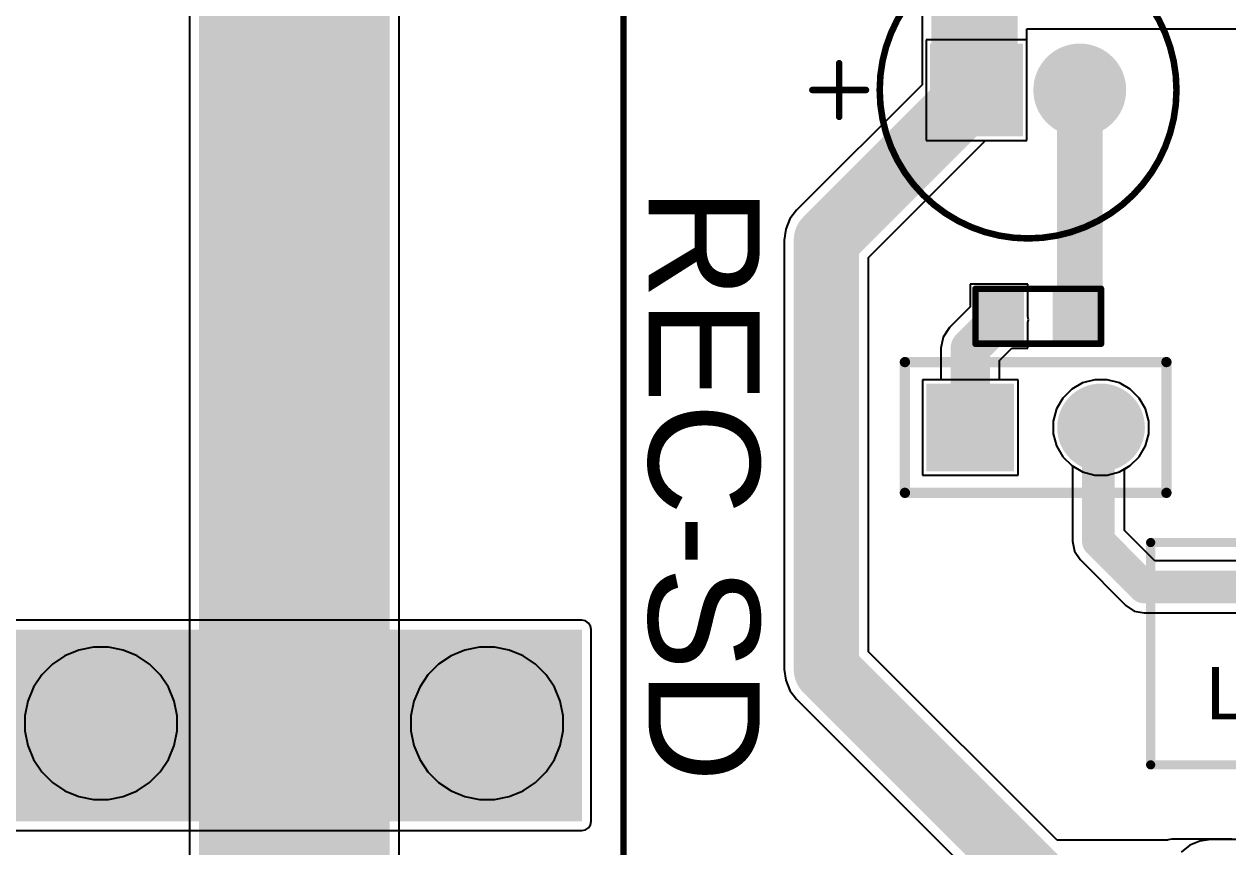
# Model space of a CAD drawing. Header units: millimetres. Extents: x -5 to 123, y 0 to 98.
# Drawn here: x 57.67 to 81.05, y 15.88 to 31.86 of the extents above; entities that cross this region are included whole.
import ezdxf

# ---------------------------------------------------------------- set-up
doc = ezdxf.new("R2010")
doc.units = ezdxf.units.MM
for name, color, linetype in [('BottomLayer', 5, 'Continuous'), ('BottomSolder', 6, 'Continuous'), ('MultiLayer', 9, 'Continuous'), ('PadHoleLayer', 156, 'Continuous'), ('TopLayer', 1, 'Continuous'), ('TopOverlay', 2, 'Continuous'), ('TopPaste', 8, 'Continuous'), ('TopSolder', 216, 'Continuous')]:
    doc.layers.add(name, color=color, linetype=linetype)
doc.styles.add('Arial', font='', dxfattribs={"height": 0.2})
doc.styles.get('Arial').set_extended_font_data('Arial')

# ---------------------------------------------------------------- blocks, each defined once
blk = doc.blocks.new('EEU_FC2A4R7_26')
at = {"layer": 'BottomLayer'}
blk.add_hatch(color=5, dxfattribs=at).paths.add_polyline_path([(-0.8, 0.8), (0.8, 0.8), (0.8, -0.8), (-0.8, -0.8)])
h = blk.add_hatch(color=5, dxfattribs=at)
edge = h.paths.add_edge_path()
edge.add_arc((2.007, 0), 0.8, 0, 360)
at = {"layer": 'BottomSolder'}
blk.add_hatch(color=6, dxfattribs=at).paths.add_polyline_path([(-0.902, 0.902), (0.902, 0.902), (0.902, -0.902), (-0.902, -0.902)])
h = blk.add_hatch(color=6, dxfattribs=at)
edge = h.paths.add_edge_path()
edge.add_arc((2.007, 0), 0.902, 0, 360)
at = {"layer": 'MultiLayer'}
blk.add_hatch(color=9, dxfattribs=at).paths.add_polyline_path([(-0.8, 0.8), (0.8, 0.8), (0.8, -0.8), (-0.8, -0.8)])
h = blk.add_hatch(color=9, dxfattribs=at)
edge = h.paths.add_edge_path()
edge.add_arc((2.007, 0), 0.8, 0, 360)
at = {"layer": 'PadHoleLayer'}
h = blk.add_hatch(color=156, dxfattribs=at)
edge = h.paths.add_edge_path()
edge.add_arc((0, 0), 0.445, 0, 360)
h = blk.add_hatch(color=156, dxfattribs=at)
edge = h.paths.add_edge_path()
edge.add_arc((2.007, 0), 0.445, 0, 360)
at = {"layer": 'TopLayer'}
blk.add_hatch(color=1, dxfattribs=at).paths.add_polyline_path([(-0.8, 0.8), (0.8, 0.8), (0.8, -0.8), (-0.8, -0.8)])
h = blk.add_hatch(color=1, dxfattribs=at)
edge = h.paths.add_edge_path()
edge.add_arc((2.007, 0), 0.8, 0, 360)
at = {"layer": 'TopSolder'}
blk.add_hatch(color=216, dxfattribs=at).paths.add_polyline_path([(-0.902, 0.902), (0.902, 0.902), (0.902, -0.902), (-0.902, -0.902)])
h = blk.add_hatch(color=216, dxfattribs=at)
edge = h.paths.add_edge_path()
edge.add_arc((2.007, 0), 0.902, 0, 360)
at = {"layer": 'TopOverlay'}
for points, const_width in [([(3.886, 0, 1), (-1.88, 0, 1)], 0.127), ([(-2.699, 0.521, 1), (-2.635, 0.521, 1)], 0.0635), ([(-3.219, 0, 1), (-3.156, 0, 1)], 0.0635), ([(-2.178, 0, 1), (-2.115, 0, 1)], 0.0635), ([(-1.911, 0, 1), (-1.848, 0, 1)], 0.0635), ([(3.854, 0, 1), (3.918, 0, 1)], 0.0635), ([(-2.699, -0.521, 1), (-2.635, -0.521, 1)], 0.0635)]:
    blk.add_lwpolyline(points, format="xyb", close=True, dxfattribs=dict(at, const_width=const_width))
at = {"layer": 'TopOverlay', "const_width": 0.127}
for points in [[(-2.667, -0.521), (-2.667, 0.521)], [(-3.188, 0), (-2.146, 0)]]:
    blk.add_lwpolyline(points, dxfattribs=at)
blk = doc.blocks.new('RES_0603_54')
at = {"layer": 'TopLayer'}
for points in [[(-0.381, 0.4445), (-0.381, -0.4445), (-1.143, -0.4445), (-1.143, 0.4445)], [(1.143, 0.4445), (1.143, -0.4445), (0.381, -0.4445), (0.381, 0.4445)]]:
    blk.add_hatch(color=1, dxfattribs=at).paths.add_polyline_path(points)
at = {"layer": 'TopPaste'}
for points in [[(-0.381, 0.4445), (-0.381, -0.4445), (-1.143, -0.4445), (-1.143, 0.4445)], [(1.143, 0.4445), (1.143, -0.4445), (0.381, -0.4445), (0.381, 0.4445)]]:
    blk.add_hatch(color=8, dxfattribs=at).paths.add_polyline_path(points)
at = {"layer": 'TopSolder'}
for points in [[(-0.2794, 0.5461), (-0.2794, -0.5461), (-1.2446, -0.5461), (-1.2446, 0.5461)], [(1.2446, 0.5461), (1.2446, -0.5461), (0.2794, -0.5461), (0.2794, 0.5461)]]:
    blk.add_hatch(color=216, dxfattribs=at).paths.add_polyline_path(points)
at = {"layer": 'TopOverlay', "const_width": 0.127}
for points in [[(-1.2192, 0.5334), (-1.2192, -0.5334)], [(1.2192, 0.5334), (-1.2192, 0.5334)], [(1.2192, 0.5334), (1.2192, -0.5334)], [(1.2192, -0.5334), (-1.2192, -0.5334)]]:
    blk.add_lwpolyline(points, dxfattribs=at)
at = {"layer": 'TopOverlay', "const_width": 0.0635}
for points in [[(-1.25095, 0.5334, 1), (-1.18745, 0.5334, 1)], [(-1.25095, 0.5334, 1), (-1.18745, 0.5334, 1)], [(1.18745, 0.5334, 1), (1.25095, 0.5334, 1)], [(1.18745, 0.5334, 1), (1.25095, 0.5334, 1)], [(-1.25095, -0.5334, 1), (-1.18745, -0.5334, 1)], [(-1.25095, -0.5334, 1), (-1.18745, -0.5334, 1)], [(1.18745, -0.5334, 1), (1.25095, -0.5334, 1)], [(1.18745, -0.5334, 1), (1.25095, -0.5334, 1)]]:
    blk.add_lwpolyline(points, format="xyb", close=True, dxfattribs=at)
blk = doc.blocks.new('G2RL_1A_E2_CV_HA_DC12_90')
at = {"layer": 'BottomLayer'}
h = blk.add_hatch(color=5, dxfattribs=at)
edge = h.paths.add_edge_path()
edge.add_arc((-12.5, 3.75), 1.3, 0, 360)
h = blk.add_hatch(color=5, dxfattribs=at)
edge = h.paths.add_edge_path()
edge.add_arc((7.5, 3.75), 1.3, 0, 360)
h = blk.add_hatch(color=5, dxfattribs=at)
edge = h.paths.add_edge_path()
edge.add_arc((12.5, 3.75), 1.3, 0, 360)
h = blk.add_hatch(color=5, dxfattribs=at)
edge = h.paths.add_edge_path()
edge.add_arc((-12.5, -3.75), 1.3, 0, 360)
h = blk.add_hatch(color=5, dxfattribs=at)
edge = h.paths.add_edge_path()
edge.add_arc((7.5, -3.75), 1.3, 0, 360)
h = blk.add_hatch(color=5, dxfattribs=at)
edge = h.paths.add_edge_path()
edge.add_arc((12.5, -3.75), 1.3, 0, 360)
at = {"layer": 'BottomSolder'}
h = blk.add_hatch(color=6, dxfattribs=at)
edge = h.paths.add_edge_path()
edge.add_arc((-12.5, 3.75), 1.402, 0, 360)
h = blk.add_hatch(color=6, dxfattribs=at)
edge = h.paths.add_edge_path()
edge.add_arc((7.5, 3.75), 1.402, 0, 360)
h = blk.add_hatch(color=6, dxfattribs=at)
edge = h.paths.add_edge_path()
edge.add_arc((12.5, 3.75), 1.402, 0, 360)
h = blk.add_hatch(color=6, dxfattribs=at)
edge = h.paths.add_edge_path()
edge.add_arc((-12.5, -3.75), 1.402, 0, 360)
h = blk.add_hatch(color=6, dxfattribs=at)
edge = h.paths.add_edge_path()
edge.add_arc((7.5, -3.75), 1.402, 0, 360)
h = blk.add_hatch(color=6, dxfattribs=at)
edge = h.paths.add_edge_path()
edge.add_arc((12.5, -3.75), 1.402, 0, 360)
at = {"layer": 'MultiLayer'}
h = blk.add_hatch(color=9, dxfattribs=at)
edge = h.paths.add_edge_path()
edge.add_arc((-12.5, 3.75), 1.3, 0, 360)
h = blk.add_hatch(color=9, dxfattribs=at)
edge = h.paths.add_edge_path()
edge.add_arc((7.5, 3.75), 1.3, 0, 360)
h = blk.add_hatch(color=9, dxfattribs=at)
edge = h.paths.add_edge_path()
edge.add_arc((12.5, 3.75), 1.3, 0, 360)
h = blk.add_hatch(color=9, dxfattribs=at)
edge = h.paths.add_edge_path()
edge.add_arc((-12.5, -3.75), 1.3, 0, 360)
h = blk.add_hatch(color=9, dxfattribs=at)
edge = h.paths.add_edge_path()
edge.add_arc((7.5, -3.75), 1.3, 0, 360)
h = blk.add_hatch(color=9, dxfattribs=at)
edge = h.paths.add_edge_path()
edge.add_arc((12.5, -3.75), 1.3, 0, 360)
at = {"layer": 'PadHoleLayer'}
h = blk.add_hatch(color=156, dxfattribs=at)
edge = h.paths.add_edge_path()
edge.add_arc((-12.5, 3.75), 0.65, 0, 360)
h = blk.add_hatch(color=156, dxfattribs=at)
edge = h.paths.add_edge_path()
edge.add_arc((7.5, 3.75), 0.65, 0, 360)
h = blk.add_hatch(color=156, dxfattribs=at)
edge = h.paths.add_edge_path()
edge.add_arc((12.5, 3.75), 0.65, 0, 360)
h = blk.add_hatch(color=156, dxfattribs=at)
edge = h.paths.add_edge_path()
edge.add_arc((-12.5, -3.75), 0.65, 0, 360)
h = blk.add_hatch(color=156, dxfattribs=at)
edge = h.paths.add_edge_path()
edge.add_arc((7.5, -3.75), 0.65, 0, 360)
h = blk.add_hatch(color=156, dxfattribs=at)
edge = h.paths.add_edge_path()
edge.add_arc((12.5, -3.75), 0.65, 0, 360)
at = {"layer": 'TopLayer'}
h = blk.add_hatch(color=1, dxfattribs=at)
edge = h.paths.add_edge_path()
edge.add_arc((-12.5, 3.75), 1.3, 0, 360)
h = blk.add_hatch(color=1, dxfattribs=at)
edge = h.paths.add_edge_path()
edge.add_arc((7.5, 3.75), 1.3, 0, 360)
h = blk.add_hatch(color=1, dxfattribs=at)
edge = h.paths.add_edge_path()
edge.add_arc((12.5, 3.75), 1.3, 0, 360)
h = blk.add_hatch(color=1, dxfattribs=at)
edge = h.paths.add_edge_path()
edge.add_arc((-12.5, -3.75), 1.3, 0, 360)
h = blk.add_hatch(color=1, dxfattribs=at)
edge = h.paths.add_edge_path()
edge.add_arc((7.5, -3.75), 1.3, 0, 360)
h = blk.add_hatch(color=1, dxfattribs=at)
edge = h.paths.add_edge_path()
edge.add_arc((12.5, -3.75), 1.3, 0, 360)
at = {"layer": 'TopSolder'}
h = blk.add_hatch(color=216, dxfattribs=at)
edge = h.paths.add_edge_path()
edge.add_arc((-12.5, 3.75), 1.402, 0, 360)
h = blk.add_hatch(color=216, dxfattribs=at)
edge = h.paths.add_edge_path()
edge.add_arc((7.5, 3.75), 1.402, 0, 360)
h = blk.add_hatch(color=216, dxfattribs=at)
edge = h.paths.add_edge_path()
edge.add_arc((12.5, 3.75), 1.402, 0, 360)
h = blk.add_hatch(color=216, dxfattribs=at)
edge = h.paths.add_edge_path()
edge.add_arc((-12.5, -3.75), 1.402, 0, 360)
h = blk.add_hatch(color=216, dxfattribs=at)
edge = h.paths.add_edge_path()
edge.add_arc((7.5, -3.75), 1.402, 0, 360)
h = blk.add_hatch(color=216, dxfattribs=at)
edge = h.paths.add_edge_path()
edge.add_arc((12.5, -3.75), 1.402, 0, 360)
at = {"layer": 'TopOverlay'}
for points, const_width in [([(-14.891, 6.401, 1), (-14.827, 6.401, 1)], 0.0635), ([(-14.891, 6.401, 1), (-14.827, 6.401, 1)], 0.0635), ([(14.167, 6.401, 1), (14.23, 6.401, 1)], 0.0635), ([(14.167, 6.401, 1), (14.23, 6.401, 1)], 0.0635), ([(-10.971, -3.886, 1), (-10.771, -3.886, 1)], 0.2), ([(-10.971, -3.886, 1), (-10.771, -3.886, 1)], 0.2), ([(-10.844, -3.759, 1), (-10.644, -3.759, 1)], 0.2), ([(-10.844, -3.759, 1), (-10.644, -3.759, 1)], 0.2), ([(-10.844, -4.013, 1), (-10.644, -4.013, 1)], 0.2), ([(-10.844, -4.013, 1), (-10.644, -4.013, 1)], 0.2), ([(-14.891, -6.35, 1), (-14.827, -6.35, 1)], 0.0635), ([(-14.891, -6.35, 1), (-14.827, -6.35, 1)], 0.0635), ([(14.167, -6.35, 1), (14.23, -6.35, 1)], 0.0635), ([(14.167, -6.35, 1), (14.23, -6.35, 1)], 0.0635)]:
    blk.add_lwpolyline(points, format="xyb", close=True, dxfattribs=dict(at, const_width=const_width))
for points, const_width in [([(14.199, 6.401), (-14.859, 6.401)], 0.127), ([(-14.859, -6.35), (-14.859, 6.401)], 0.127), ([(14.199, -6.35), (14.199, 6.401)], 0.127), ([(-10.871, -3.886), (-10.744, -3.759)], 0.4), ([(-10.744, -4.013), (-10.871, -3.886)], 0.4), ([(-10.744, -4.013), (-10.744, -3.759)], 0.4), ([(14.199, -6.35), (-14.859, -6.35)], 0.127)]:
    blk.add_lwpolyline(points, dxfattribs=dict(at, const_width=const_width))
blk = doc.blocks.new('HDR1X2__FEMALE__95')
at = {"layer": 'BottomLayer'}
blk.add_hatch(color=5, dxfattribs=at).paths.add_polyline_path([(-2.02, 0.75), (-0.52, 0.75), (-0.52, -0.75), (-2.02, -0.75)])
h = blk.add_hatch(color=5, dxfattribs=at)
edge = h.paths.add_edge_path()
edge.add_arc((1.27, 0), 0.75, 0, 360)
at = {"layer": 'BottomSolder'}
blk.add_hatch(color=6, dxfattribs=at).paths.add_polyline_path([(-2.122, 0.852), (-0.418, 0.852), (-0.418, -0.852), (-2.122, -0.852)])
h = blk.add_hatch(color=6, dxfattribs=at)
edge = h.paths.add_edge_path()
edge.add_arc((1.27, 0), 0.852, 0, 360)
at = {"layer": 'MultiLayer'}
blk.add_hatch(color=9, dxfattribs=at).paths.add_polyline_path([(-2.02, 0.75), (-0.52, 0.75), (-0.52, -0.75), (-2.02, -0.75)])
h = blk.add_hatch(color=9, dxfattribs=at)
edge = h.paths.add_edge_path()
edge.add_arc((1.27, 0), 0.75, 0, 360)
at = {"layer": 'PadHoleLayer'}
h = blk.add_hatch(color=156, dxfattribs=at)
edge = h.paths.add_edge_path()
edge.add_arc((-1.27, 0), 0.45, 0, 360)
h = blk.add_hatch(color=156, dxfattribs=at)
edge = h.paths.add_edge_path()
edge.add_arc((1.27, 0), 0.45, 0, 360)
at = {"layer": 'TopLayer'}
blk.add_hatch(color=1, dxfattribs=at).paths.add_polyline_path([(-2.02, 0.75), (-0.52, 0.75), (-0.52, -0.75), (-2.02, -0.75)])
h = blk.add_hatch(color=1, dxfattribs=at)
edge = h.paths.add_edge_path()
edge.add_arc((1.27, 0), 0.75, 0, 360)
at = {"layer": 'TopSolder'}
blk.add_hatch(color=216, dxfattribs=at).paths.add_polyline_path([(-2.122, 0.852), (-0.418, 0.852), (-0.418, -0.852), (-2.122, -0.852)])
h = blk.add_hatch(color=216, dxfattribs=at)
edge = h.paths.add_edge_path()
edge.add_arc((1.27, 0), 0.852, 0, 360)
at = {"layer": 'TopOverlay', "const_width": 0.2}
for points in [[(-2.54, 1.27), (2.54, 1.27)], [(-2.54, -1.27), (-2.54, 1.27)], [(2.54, -1.27), (2.54, 1.27)], [(-2.54, -1.27), (2.54, -1.27)]]:
    blk.add_lwpolyline(points, dxfattribs=at)
at = {"layer": 'TopOverlay', "const_width": 0.1}
for points in [[(-2.59, 1.27, 1), (-2.49, 1.27, 1)], [(-2.59, 1.27, 1), (-2.49, 1.27, 1)], [(2.49, 1.27, 1), (2.59, 1.27, 1)], [(2.49, 1.27, 1), (2.59, 1.27, 1)], [(-2.59, -1.27, 1), (-2.49, -1.27, 1)], [(-2.59, -1.27, 1), (-2.49, -1.27, 1)], [(2.49, -1.27, 1), (2.59, -1.27, 1)], [(2.49, -1.27, 1), (2.59, -1.27, 1)]]:
    blk.add_lwpolyline(points, format="xyb", close=True, dxfattribs=at)

msp = doc.modelspace()

# ---------------------------------------------------------------- hatches: boundary and pattern name
at = {"layer": 'BottomLayer'}
msp.add_hatch(color=5, dxfattribs=at).paths.add_polyline_path([(64.77, 87.833), (61.062, 87.833), (61.062, 9.398), (64.77, 9.398)])
at = {"layer": 'TopLayer'}
for points in [[(76.968, 29.782), (76.968, 32.37), (75.292, 32.37), (75.292, 29.782)], [(43.637, 16.379), (68.504, 16.379), (68.504, 20.101), (43.637, 20.101)]]:
    msp.add_hatch(color=1, dxfattribs=at).paths.add_polyline_path(points)

# ---------------------------------------------------------------- linework, layer by layer
at = {"layer": 'BottomLayer'}
for p, q in [((60.88, 87.833), (60.88, 9.398)), ((64.951, 11.027), (64.951, 53.093)), ((77.146, 31.559), (75.19, 31.559)), ((75.19, 31.559), (75.19, 29.604)), ((77.146, 29.604), (77.146, 31.559)), ((75.19, 29.604), (77.146, 29.604)), ((76.975, 24.956), (75.12, 24.956)), ((75.12, 24.956), (75.12, 23.101)), ((76.975, 23.101), (76.975, 24.956)), ((78.229, 24.893), (78.018, 24.771)), ((78.465, 24.956), (78.229, 24.893)), ((78.71, 24.956), (78.465, 24.956)), ((78.946, 24.893), (78.71, 24.956)), ((79.157, 24.771), (78.946, 24.893)), ((77.845, 24.598), (77.723, 24.387)), ((78.018, 24.771), (77.845, 24.598)), ((79.33, 24.598), (79.157, 24.771)), ((79.452, 24.387), (79.33, 24.598)), ((77.723, 24.387), (77.66, 24.151)), ((79.515, 24.151), (79.452, 24.387)), ((77.66, 24.151), (77.66, 23.906)), ((79.515, 23.906), (79.515, 24.151)), ((77.66, 23.906), (77.723, 23.67)), ((79.452, 23.67), (79.515, 23.906)), ((77.723, 23.67), (77.845, 23.459)), ((79.33, 23.459), (79.452, 23.67)), ((77.845, 23.459), (78.018, 23.286)), ((79.157, 23.286), (79.33, 23.459)), ((78.018, 23.286), (78.032, 23.278)), ((78.032, 23.278), (78.032, 21.819)), ((79.042, 23.219), (79.157, 23.286)), ((79.042, 22.028), (79.042, 23.219)), ((75.12, 23.101), (76.975, 23.101)), ((79.635, 21.435), (79.042, 22.028)), ((78.032, 21.819), (78.07, 21.625)), ((78.07, 21.625), (78.18, 21.462)), ((78.18, 21.462), (79.069, 20.573)), ((114.503, 21.435), (79.635, 21.435)), ((79.069, 20.573), (79.233, 20.463)), ((79.233, 20.463), (79.426, 20.425)), ((79.426, 20.425), (114.503, 20.425)), ((58.73, 19.702), (58.461, 19.591)), ((59.016, 19.759), (58.73, 19.702)), ((59.307, 19.759), (59.016, 19.759)), ((59.592, 19.702), (59.307, 19.759)), ((59.861, 19.591), (59.592, 19.702)), ((66.23, 19.702), (65.961, 19.591)), ((66.516, 19.759), (66.23, 19.702)), ((66.807, 19.759), (66.516, 19.759)), ((67.092, 19.702), (66.807, 19.759)), ((67.361, 19.591), (67.092, 19.702)), ((58.219, 19.429), (58.013, 19.223)), ((58.461, 19.591), (58.219, 19.429)), ((60.103, 19.429), (59.861, 19.591)), ((60.309, 19.223), (60.103, 19.429)), ((65.719, 19.429), (65.513, 19.223)), ((65.961, 19.591), (65.719, 19.429)), ((67.603, 19.429), (67.361, 19.591)), ((67.809, 19.223), (67.603, 19.429)), ((58.013, 19.223), (57.852, 18.981)), ((60.471, 18.981), (60.309, 19.223)), ((65.513, 19.223), (65.352, 18.981)), ((67.971, 18.981), (67.809, 19.223)), ((57.852, 18.981), (57.74, 18.712)), ((60.582, 18.712), (60.471, 18.981)), ((65.352, 18.981), (65.24, 18.712)), ((68.082, 18.712), (67.971, 18.981)), ((57.74, 18.712), (57.683, 18.427)), ((60.639, 18.427), (60.582, 18.712)), ((65.24, 18.712), (65.183, 18.427)), ((68.139, 18.427), (68.082, 18.712)), ((57.683, 18.427), (57.683, 18.135)), ((60.639, 18.135), (60.639, 18.427)), ((65.183, 18.427), (65.183, 18.135)), ((68.139, 18.135), (68.139, 18.427)), ((57.683, 18.135), (57.74, 17.85)), ((60.582, 17.85), (60.639, 18.135)), ((65.183, 18.135), (65.24, 17.85)), ((68.082, 17.85), (68.139, 18.135)), ((57.74, 17.85), (57.852, 17.581)), ((60.471, 17.581), (60.582, 17.85)), ((65.24, 17.85), (65.352, 17.581)), ((67.971, 17.581), (68.082, 17.85)), ((57.852, 17.581), (58.013, 17.339)), ((60.309, 17.339), (60.471, 17.581)), ((65.352, 17.581), (65.513, 17.339)), ((67.809, 17.339), (67.971, 17.581)), ((58.013, 17.339), (58.219, 17.133)), ((60.103, 17.133), (60.309, 17.339)), ((65.513, 17.339), (65.719, 17.133)), ((67.603, 17.133), (67.809, 17.339)), ((58.219, 17.133), (58.461, 16.971)), ((59.861, 16.971), (60.103, 17.133)), ((65.719, 17.133), (65.961, 16.971)), ((67.361, 16.971), (67.603, 17.133)), ((58.461, 16.971), (58.73, 16.86)), ((58.73, 16.86), (59.016, 16.803)), ((59.307, 16.803), (59.592, 16.86)), ((59.592, 16.86), (59.861, 16.971)), ((65.961, 16.971), (66.23, 16.86)), ((66.23, 16.86), (66.516, 16.803)), ((66.807, 16.803), (67.092, 16.86)), ((67.092, 16.86), (67.361, 16.971)), ((59.016, 16.803), (59.307, 16.803)), ((66.516, 16.803), (66.807, 16.803)), ((80.311, 15.912), (80.142, 15.782)), ((80.509, 15.994), (80.311, 15.912)), ((80.721, 16.022), (80.509, 15.994)), ((115.57, 16.022), (80.721, 16.022))]:
    msp.add_line(p, q, dxfattribs=at)
at = {"layer": 'BottomLayer', "const_width": 0.635}
for points in [[(78.537, 23.978), (78.588, 24.028)], [(78.537, 21.819), (78.537, 23.978)], [(78.537, 21.819), (79.426, 20.93)], [(79.426, 20.93), (114.503, 20.93)]]:
    msp.add_lwpolyline(points, dxfattribs=at)
at = {"layer": 'BottomLayer', "const_width": 0.318}
for points in [[(78.429, 24.028, 1), (78.746, 24.028, 1)], [(78.378, 23.978, 1), (78.696, 23.978, 1)], [(78.378, 23.978, 1), (78.696, 23.978, 1)], [(78.378, 21.819, 1), (78.696, 21.819, 1)], [(78.378, 21.819, 1), (78.696, 21.819, 1)], [(79.267, 20.93, 1), (79.585, 20.93, 1)], [(79.267, 20.93, 1), (79.585, 20.93, 1)]]:
    msp.add_lwpolyline(points, format="xyb", close=True, dxfattribs=at)
at = {"layer": 'TopLayer'}
for p, q in [((75.111, 32.37), (75.111, 30.684)), ((77.149, 29.782), (77.149, 31.772)), ((77.149, 31.772), (81.759, 31.772)), ((75.111, 30.684), (72.674, 28.247)), ((77.146, 29.764), (77.149, 29.782)), ((77.146, 29.604), (77.146, 29.764)), ((74.073, 27.328), (76.346, 29.6)), ((76.346, 29.6), (76.968, 29.6)), ((76.968, 29.6), (76.986, 29.604)), ((76.986, 29.604), (77.146, 29.604)), ((72.544, 28.077), (72.462, 27.879)), ((72.674, 28.247), (72.544, 28.077)), ((72.462, 27.879), (72.434, 27.667)), ((72.434, 27.667), (72.434, 19.329)), ((74.073, 19.669), (74.073, 27.328)), ((77.165, 26.81), (76.048, 26.81)), ((76.048, 26.81), (76.048, 26.371)), ((77.165, 26.179), (77.165, 26.81)), ((76.048, 26.371), (75.645, 25.968)), ((75.645, 25.968), (75.521, 25.783)), ((77.176, 26.124), (77.165, 26.179)), ((77.165, 26.069), (77.176, 26.124)), ((77.165, 25.565), (77.165, 26.069)), ((75.521, 25.783), (75.478, 25.565)), ((75.478, 25.565), (75.478, 24.956)), ((76.617, 25.329), (76.853, 25.565)), ((76.853, 25.565), (77.165, 25.565)), ((76.617, 24.956), (76.617, 25.329)), ((75.478, 24.956), (75.12, 24.956)), ((75.12, 24.956), (75.12, 23.101)), ((76.975, 24.956), (76.617, 24.956)), ((76.975, 23.101), (76.975, 24.956)), ((78.229, 24.893), (78.018, 24.771)), ((78.465, 24.956), (78.229, 24.893)), ((78.71, 24.956), (78.465, 24.956)), ((78.946, 24.893), (78.71, 24.956)), ((79.157, 24.771), (78.946, 24.893)), ((77.845, 24.598), (77.723, 24.387)), ((78.018, 24.771), (77.845, 24.598)), ((79.33, 24.598), (79.157, 24.771)), ((79.452, 24.387), (79.33, 24.598)), ((77.723, 24.387), (77.66, 24.151)), ((79.515, 24.151), (79.452, 24.387)), ((77.66, 24.151), (77.66, 23.906)), ((79.515, 23.906), (79.515, 24.151)), ((77.66, 23.906), (77.723, 23.67)), ((79.452, 23.67), (79.515, 23.906)), ((77.723, 23.67), (77.845, 23.459)), ((79.33, 23.459), (79.452, 23.67)), ((77.845, 23.459), (78.018, 23.286)), ((79.157, 23.286), (79.33, 23.459)), ((78.018, 23.286), (78.229, 23.164)), ((78.229, 23.164), (78.465, 23.101)), ((78.71, 23.101), (78.946, 23.164)), ((78.946, 23.164), (79.157, 23.286)), ((75.12, 23.101), (76.975, 23.101)), ((78.465, 23.101), (78.71, 23.101)), ((68.504, 20.282), (43.637, 20.282)), ((68.573, 20.269), (68.504, 20.282)), ((68.632, 20.229), (68.573, 20.269)), ((68.671, 20.171), (68.632, 20.229)), ((68.685, 20.101), (68.671, 20.171)), ((68.685, 16.379), (68.685, 20.101)), ((77.733, 16.009), (74.073, 19.669)), ((72.434, 19.329), (72.462, 19.117)), ((72.462, 19.117), (72.544, 18.919)), ((72.544, 18.919), (72.674, 18.75)), ((72.674, 18.75), (76.814, 14.61)), ((68.671, 16.31), (68.685, 16.379)), ((43.637, 16.198), (68.504, 16.198)), ((68.504, 16.198), (68.573, 16.212)), ((68.573, 16.212), (68.632, 16.251)), ((68.632, 16.251), (68.671, 16.31)), ((79.88, 16.009), (77.733, 16.009)), ((79.892, 16.017), (79.88, 16.009)), ((79.962, 16.031), (79.892, 16.017)), ((81.132, 16.031), (79.962, 16.031))]:
    msp.add_line(p, q, dxfattribs=at)
for points, const_width in [([(73.254, 27.667), (76.168, 30.582)], 1.27), ([(78.175, 26.219), (78.175, 30.582)], 0.889), ([(73.254, 19.329), (73.254, 27.667)], 1.27), ([(76.048, 25.565), (76.606, 26.124)], 0.762), ([(76.606, 26.124), (76.606, 26.187)], 0.381), ([(76.048, 24.028), (76.048, 25.565)], 0.762), ([(73.254, 19.329), (77.394, 15.189)], 1.27)]:
    msp.add_lwpolyline(points, dxfattribs=dict(at, const_width=const_width))
for points, const_width in [([(75.851, 30.582, 1), (76.486, 30.582, 1)], 0.635), ([(77.952, 30.582, 1), (78.397, 30.582, 1)], 0.445), ([(72.936, 27.667, 1), (73.571, 27.667, 1)], 0.635), ([(72.936, 27.667, 1), (73.571, 27.667, 1)], 0.635), ([(77.952, 26.219, 1), (78.397, 26.219, 1)], 0.445), ([(76.416, 26.124, 1), (76.797, 26.124, 1)], 0.381), ([(76.511, 26.187, 1), (76.702, 26.187, 1)], 0.191), ([(76.511, 26.124, 1), (76.702, 26.124, 1)], 0.191), ([(75.857, 25.565, 1), (76.238, 25.565, 1)], 0.381), ([(75.857, 25.565, 1), (76.238, 25.565, 1)], 0.381), ([(75.857, 24.028, 1), (76.238, 24.028, 1)], 0.381), ([(72.936, 19.329, 1), (73.571, 19.329, 1)], 0.635), ([(72.936, 19.329, 1), (73.571, 19.329, 1)], 0.635)]:
    msp.add_lwpolyline(points, format="xyb", close=True, dxfattribs=dict(at, const_width=const_width))
at = {"layer": 'TopOverlay', "const_width": 0.178}
for points in [[(79.553, 21.793), (120.472, 21.793)], [(79.553, 17.475), (79.553, 21.793)], [(79.553, 17.475), (120.472, 17.475)]]:
    msp.add_lwpolyline(points, dxfattribs=at)
at = {"layer": 'TopOverlay', "const_width": 0.0889}
for points in [[(79.508, 21.793, 1), (79.597, 21.793, 1)], [(79.508, 21.793, 1), (79.597, 21.793, 1)], [(79.508, 17.475, 1), (79.597, 17.475, 1)], [(79.508, 17.475, 1), (79.597, 17.475, 1)]]:
    msp.add_lwpolyline(points, format="xyb", close=True, dxfattribs=at)

# ---------------------------------------------------------------- block references
for name, p, rotation in [('G2RL_1A_E2_CV_HA_DC12_90', (62.911, 25.781), 270), ('RES_0603_54', (77.368, 26.187), 180)]:
    msp.add_blockref(name, p, dxfattribs=dict(rotation=rotation))
for name, p in [('EEU_FC2A4R7_26', (76.168, 30.582)), ('HDR1X2__FEMALE__95', (77.318, 24.028))]:
    msp.add_blockref(name, p)

# ---------------------------------------------------------------- texts
at = {"layer": 'TopOverlay', "style": 'Arial'}
msp.add_text('REC-SD', height=2.159, rotation=270, dxfattribs=at).set_placement((69.799, 28.696))
msp.add_text('L.S.C', height=1.016, dxfattribs=at).set_placement((80.629, 18.357))

doc.saveas('drawing.dxf')
